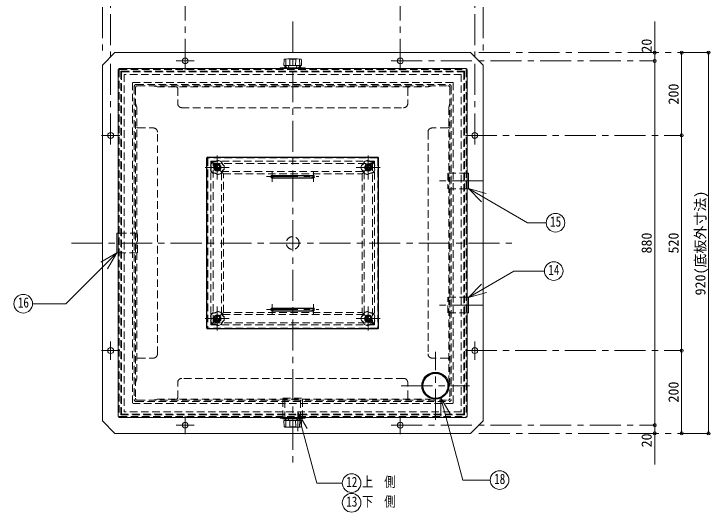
# Model space of a CAD drawing. Units: millimetres at full size, sheet at 1:15. Extents: x -3184 to 2891, y -2037 to 2178.
# Drawn here: x -821 to 862, y 328 to 1531 of the extents above; entities that cross this region are included whole.
import ezdxf
from ezdxf.enums import TextEntityAlignment as Align

# ---------------------------------------------------------------- set-up
doc = ezdxf.new("R2010")
doc.units = ezdxf.units.MM
doc.header["$LTSCALE"] = 15
doc.header["$PDMODE"] = 32
doc.header["$PDSIZE"] = 7.5
doc.linetypes.add('CHAIN1', pattern=[8, 5, -1, 1, -1])
doc.linetypes.add('DASHED1', pattern=[1.8, 1.2, -0.6])
doc.layers.add('0-0', color=7, linetype='Continuous', lineweight=18)
doc.styles.add('ＭＳ ゴシック', font='')
doc.styles.get('ＭＳ ゴシック').set_extended_font_data('MS Gothic')

msp = doc.modelspace()

# ---------------------------------------------------------------- linework, layer by layer
at = {"layer": '0-0', "color": 4, "linetype": 'CHAIN1', "lineweight": 9}
for p, q in [((-606.7, 1907.87), (-606.7, 1427.87)), ((313.3, 1907.87), (313.3, 1427.87)), ((-406.7, 1395.87), (-406.7, 1842.87)), ((113.3, 1395.87), (113.3, 1842.87)), ((-586.7, 1215.87), (-586.7, 1777.87)), ((293.3, 1215.87), (293.3, 1777.87)), ((-146.7, 1512.87), (-146.7, 442.87)), ((858.3, 1437.87), (303.3, 1437.87)), ((-428.7, 1417.87), (-384.7, 1417.87)), ((91.3, 1417.87), (728.3, 1417.87)), ((-608.7, 1237.87), (-564.7, 1237.87)), ((271.3, 1237.87), (793.3, 1237.87)), ((-329.2, 1189.57), (-329.2, 1131.17)), ((35.8, 1189.57), (35.8, 1131.17)), ((-300, 1160.37), (-358.4, 1160.37)), ((-196.7, 1151.37), (-196.7, 1125.37)), ((-96.7, 1151.37), (-96.7, 1125.37)), ((6.6, 1160.37), (65, 1160.37)), ((-209.7, 1138.37), (-83.7, 1138.37)), ((313.3, 1127.87), (193.3, 1127.87)), ((-681.7, 977.87), (388.3, 977.87)), ((-329.2, 824.57), (-329.2, 766.17)), ((-196.7, 804.37), (-196.7, 830.37)), ((-96.7, 804.37), (-96.7, 830.37)), ((35.8, 824.57), (35.8, 766.17)), ((313.3, 827.87), (193.3, 827.87)), ((-209.7, 817.37), (-83.7, 817.37)), ((-300, 795.37), (-358.4, 795.37)), ((6.6, 795.37), (65, 795.37)), ((-586.7, 695.87), (-586.7, 739.87)), ((293.3, 695.87), (293.3, 739.87)), ((-608.7, 717.87), (-564.7, 717.87)), ((198.3, 550.37), (198.3, 715.37)), ((271.3, 717.87), (793.3, 717.87)), ((115.8, 632.87), (280.8, 632.87)), ((-406.7, 515.87), (-406.7, 559.87)), ((113.3, 515.87), (113.3, 559.87)), ((-428.7, 537.87), (-384.7, 537.87)), ((91.3, 537.87), (728.3, 537.87)), ((858.3, 517.87), (303.3, 517.87))]:
    msp.add_line(p, q, dxfattribs=at)
at = {"layer": '0-0', "color": 4, "lineweight": 9}
for p, q in [((728.3, 1512.87), (728.3, 1417.87)), ((-606.7, 1407.87), (-576.7, 1437.87)), ((283.3, 1437.87), (-576.7, 1437.87)), ((283.3, 1437.87), (313.3, 1407.87)), ((793.3, 1237.87), (793.3, 1437.87)), ((858.3, 517.87), (858.3, 1437.87)), ((728.3, 1417.87), (728.3, 537.87)), ((-606.7, 547.87), (-606.7, 1407.87)), ((313.3, 547.87), (313.3, 1407.87)), ((793.3, 717.87), (793.3, 1237.87)), ((-571.7, 1001.37), (-568.2, 1001.37)), ((793.3, 517.87), (793.3, 717.87)), ((-576.7, 517.87), (-606.7, 547.87)), ((-170.2, 552.87), (-170.2, 554.87)), ((-166.7, 552.87), (-170.2, 552.87)), ((-126.7, 552.87), (-123.2, 552.87)), ((-123.2, 552.87), (-123.2, 554.87)), ((313.3, 547.87), (283.3, 517.87)), ((728.3, 537.87), (728.3, 442.87)), ((-576.7, 517.87), (283.3, 517.87))]:
    msp.add_line(p, q, dxfattribs=at)
at = {"layer": '0-0'}
for p, q in [((-168.16, 1407.39), (-167.74, 1420.53)), ((-158.47, 1422.86), (-165.85, 1422.47)), ((-163.64, 1406.87), (-163.15, 1421.42)), ((-157.94, 1422.87), (-135.47, 1422.87)), ((-153.56, 1406.87), (-154.04, 1421.42)), ((-139.85, 1406.87), (-139.36, 1421.42)), ((-134.94, 1422.86), (-127.56, 1422.47)), ((-129.77, 1406.87), (-130.25, 1421.42)), ((-125.24, 1407.39), (-125.66, 1420.53)), ((-568.2, 1397.37), (-568.2, 558.37)), ((-566.2, 1399.37), (272.8, 1399.37)), ((-176.7, 1399.37), (-176.7, 1400.87)), ((-116.7, 1400.87), (-176.7, 1400.87)), ((-167.67, 1406.87), (-125.74, 1406.87)), ((-161.7, 1402.87), (-166.7, 1402.87)), ((-166.7, 1402.87), (-166.7, 1400.87)), ((-164.2, 1402.87), (-164.2, 1400.87)), ((-162.7, 1402.87), (-162.7, 1404.38)), ((-161.7, 1402.87), (-161.7, 1400.87)), ((-156.24, 1401.33), (-156.7, 1406.87)), ((-137.16, 1401.33), (-136.7, 1406.87)), ((-131.7, 1402.87), (-126.7, 1402.87)), ((-131.7, 1402.87), (-131.7, 1400.87)), ((-130.7, 1402.87), (-130.7, 1404.38)), ((-129.2, 1402.87), (-129.2, 1400.87)), ((-126.7, 1402.87), (-126.7, 1400.87)), ((-116.7, 1399.37), (-116.7, 1400.87)), ((274.8, 1397.37), (274.8, 558.37)), ((278.3, 1146.87), (274.8, 1146.87)), ((277.78, 1109.49), (309.6, 1077.67)), ((277.78, 1109.49), (420.83, 1026.9)), ((277.78, 1109.49), (321.25, 1097.84)), ((465.92, 1026.9), (420.83, 1026.9)), ((-571.62, 954.43), (-610.59, 931.93)), ((-571.62, 954.43), (-594.12, 915.46)), ((277.93, 846.61), (387.93, 910.11)), ((461.69, 910.11), (387.93, 910.11)), ((277.93, 846.61), (309.75, 878.42)), ((277.93, 846.61), (321.4, 858.25)), ((278.3, 808.87), (274.8, 808.87)), ((211.6, 603.94), (211.6, 558.94)), ((211.6, 603.94), (264.86, 405.16)), ((211.6, 603.94), (234.1, 564.97)), ((-566.2, 556.37), (272.8, 556.37)), ((-176.7, 556.37), (-176.7, 554.87)), ((-134.54, 568.52), (-134.54, 523.52)), ((-134.54, 568.52), (-112.04, 529.55)), ((-134.54, 568.52), (-88.8, 397.83)), ((-116.7, 556.37), (-116.7, 554.87)), ((-116.7, 554.87), (-176.7, 554.87)), ((-168.16, 548.35), (-167.74, 535.21)), ((-167.67, 548.87), (-125.74, 548.87)), ((-166.7, 552.87), (-166.7, 554.87)), ((-156.37, 552.87), (-166.7, 552.87)), ((-164.2, 552.87), (-164.2, 554.87)), ((-163.64, 548.87), (-163.15, 534.32)), ((-162.7, 552.87), (-162.7, 551.36)), ((-161.7, 552.87), (-161.7, 554.87)), ((-156.24, 554.41), (-156.7, 548.87)), ((-153.56, 548.87), (-154.04, 534.32)), ((-139.85, 548.87), (-139.36, 534.32)), ((-137.16, 554.41), (-136.7, 548.87)), ((-131.7, 552.87), (-131.7, 554.87)), ((-130.7, 552.87), (-130.7, 551.36)), ((-129.77, 548.87), (-130.25, 534.32)), ((-129.2, 552.87), (-129.2, 554.87)), ((-125.24, 548.35), (-125.66, 535.21)), ((-158.47, 532.88), (-165.85, 533.27)), ((-157.94, 532.87), (-135.47, 532.87)), ((-134.94, 532.88), (-127.56, 533.27)), ((330.71, 405.16), (264.86, 405.16)), ((-26.86, 397.83), (-88.8, 397.83))]:
    msp.add_line(p, q, dxfattribs=at)
at = {"layer": '0-0', "color": 4, "linetype": 'DASHED1', "lineweight": 9}
for p, q in [((-565.2, 1397.37), (271.8, 1397.37)), ((-566.2, 1396.37), (-566.2, 559.37)), ((-562.2, 1391.37), (-562.2, 564.37)), ((-560.2, 1393.37), (266.8, 1393.37)), ((-560.2, 1390.37), (-560.2, 565.37)), ((-559.2, 1391.37), (265.8, 1391.37)), ((-554.2, 1385.37), (-554.2, 570.37)), ((260.8, 1385.37), (-554.2, 1385.37)), ((260.8, 1385.37), (260.8, 570.37)), ((266.8, 1390.37), (266.8, 565.37)), ((268.8, 1391.37), (268.8, 564.37)), ((272.8, 1396.37), (272.8, 559.37)), ((-534.2, 1365.37), (-534.2, 590.37)), ((240.8, 1365.37), (-534.2, 1365.37)), ((240.8, 1365.37), (240.8, 590.37)), ((-529.7, 1355.87), (-529.7, 599.87)), ((-526.7, 1352.87), (-526.7, 602.87)), ((-524.7, 1360.87), (231.3, 1360.87)), ((-521.7, 1357.87), (228.3, 1357.87)), ((-474.7, 1354.87), (-484.7, 1357.87)), ((-474.7, 1354.87), (181.3, 1354.87)), ((-424.7, 1351.87), (-424.7, 1314.87)), ((131.3, 1351.87), (131.3, 1314.87)), ((181.3, 1354.87), (191.3, 1357.87)), ((233.3, 1352.87), (233.3, 602.87)), ((236.3, 1355.87), (236.3, 599.87)), ((-523.7, 1305.87), (-526.7, 1315.87)), ((230.3, 1305.87), (233.3, 1315.87)), ((-414.7, 1304.87), (121.3, 1304.87)), ((230.3, 1305.87), (230.3, 649.87)), ((-520.7, 1255.87), (-483.7, 1255.87)), ((-473.7, 709.87), (-473.7, 1245.87)), ((180.3, 1245.87), (180.3, 709.87)), ((227.3, 1255.87), (190.3, 1255.87)), ((-339.2, 1170.37), (45.8, 1170.37)), ((-339.2, 785.37), (-339.2, 1170.37)), ((-335.7, 1164.04), (-335.7, 1156.7)), ((-335.63, 1164.17), (-329.28, 1167.83)), ((-322.78, 1164.17), (-329.13, 1167.83)), ((-322.7, 1156.7), (-322.7, 1164.04)), ((29.3, 1156.7), (29.3, 1164.04)), ((29.37, 1164.17), (35.72, 1167.83)), ((42.22, 1164.17), (35.87, 1167.83)), ((42.3, 1164.04), (42.3, 1156.7)), ((45.8, 1170.37), (45.8, 785.37)), ((-335.63, 1156.57), (-329.28, 1152.91)), ((-329.13, 1152.91), (-322.78, 1156.57)), ((-319.2, 805.37), (-319.2, 1150.37)), ((-319.2, 1150.37), (25.8, 1150.37)), ((25.8, 1150.37), (25.8, 805.37)), ((35.72, 1152.91), (29.37, 1156.57)), ((42.22, 1156.57), (35.87, 1152.91)), ((228.3, 1146.87), (228.3, 1108.87)), ((274.8, 1146.87), (228.3, 1146.87)), ((274.8, 1108.87), (228.3, 1108.87)), ((274.8, 846.87), (228.3, 846.87)), ((228.3, 808.87), (228.3, 846.87)), ((274.8, 808.87), (228.3, 808.87)), ((-335.7, 791.7), (-335.7, 799.04)), ((-335.63, 799.17), (-329.28, 802.83)), ((-335.63, 791.57), (-329.28, 787.91)), ((-329.13, 802.83), (-322.78, 799.17)), ((-322.78, 791.57), (-329.13, 787.91)), ((-322.7, 799.04), (-322.7, 791.7)), ((25.8, 805.37), (-319.2, 805.37)), ((29.3, 799.04), (29.3, 791.7)), ((35.72, 802.83), (29.37, 799.17)), ((29.37, 791.57), (35.72, 787.91)), ((42.22, 799.17), (35.87, 802.83)), ((42.22, 791.57), (35.87, 787.91)), ((42.3, 791.7), (42.3, 799.04)), ((-339.2, 785.37), (45.8, 785.37)), ((-520.7, 699.87), (-483.7, 699.87)), ((227.3, 699.87), (190.3, 699.87)), ((-424.7, 603.87), (-424.7, 640.87)), ((121.3, 650.87), (-414.7, 650.87)), ((131.3, 603.87), (131.3, 640.87)), ((230.3, 649.87), (233.3, 639.87)), ((240.8, 590.37), (-534.2, 590.37)), ((-524.7, 594.87), (231.3, 594.87)), ((-521.7, 597.87), (228.3, 597.87)), ((-474.7, 600.87), (-484.7, 597.87)), ((-474.7, 600.87), (181.3, 600.87)), ((-170.2, 602.87), (-123.2, 602.87)), ((-170.2, 554.87), (-170.2, 602.87)), ((-165.7, 552.87), (-165.7, 602.87)), ((-127.7, 552.87), (-127.7, 602.87)), ((-123.2, 554.87), (-123.2, 602.87)), ((181.3, 600.87), (191.3, 597.87)), ((-565.2, 558.37), (271.8, 558.37)), ((266.8, 562.37), (-560.2, 562.37)), ((265.8, 564.37), (-559.2, 564.37)), ((260.8, 570.37), (-554.2, 570.37)), ((-156.37, 552.87), (-137.04, 552.87))]:
    msp.add_line(p, q, dxfattribs=at)
at = {"layer": '0-0', "color": 5, "lineweight": 25}
for p, q in [((-354.2, 772.37), (-354.2, 1183.37)), ((-352.2, 1185.37), (58.8, 1185.37)), ((60.8, 772.37), (60.8, 1183.37)), ((-196.7, 1141.37), (-96.7, 1141.37)), ((-196.7, 1135.37), (-96.7, 1135.37)), ((-196.7, 820.37), (-96.7, 820.37)), ((-196.7, 814.37), (-96.7, 814.37)), ((58.8, 770.37), (-352.2, 770.37))]:
    msp.add_line(p, q, dxfattribs=at)
at = {"layer": '0-0', "linetype": 'DASHED1'}
for p, q in [((-352.2, 1182.37), (-352.2, 773.37)), ((57.8, 1183.37), (-351.2, 1183.37)), ((58.8, 1182.37), (58.8, 773.37)), ((-344.2, 1175.37), (-314.2, 1145.37)), ((50.8, 1175.37), (-344.2, 1175.37)), ((-344.2, 1175.37), (-344.2, 780.37)), ((50.8, 1175.37), (20.8, 1145.37)), ((50.8, 780.37), (50.8, 1175.37)), ((20.8, 1145.37), (20.8, 810.37)), ((-344.2, 780.37), (-314.2, 810.37)), ((-314.2, 810.37), (20.8, 810.37)), ((50.8, 780.37), (20.8, 810.37)), ((50.8, 780.37), (-344.2, 780.37)), ((57.8, 772.37), (-351.2, 772.37))]:
    msp.add_line(p, q, dxfattribs=at)
at = {"layer": '0-0'}
for points in [[(-165.7, 1402.87), (-165.7, 1404.38), (-162.7, 1404.38)], [(-127.7, 1402.87), (-127.7, 1404.38), (-130.7, 1404.38)], [(278.3, 1146.87), (278.3, 1108.87), (274.8, 1108.87)], [(-571.62, 954.43), (-694.76, 831.29), (-775.52, 831.29)], [(278.3, 808.87), (278.3, 846.87), (274.8, 846.87)], [(-165.7, 552.87), (-165.7, 551.36), (-162.7, 551.36)], [(-137.04, 552.87), (-126.7, 552.87), (-126.7, 554.87)], [(-127.7, 552.87), (-127.7, 551.36), (-130.7, 551.36)]]:
    msp.add_lwpolyline(points, dxfattribs=at)
at = {"layer": '0-0', "color": 4, "linetype": 'DASHED1', "lineweight": 9}
for points in [[(-523.7, 1305.87), (-523.7, 649.87), (-526.7, 639.87)], [(-568.2, 954.37), (-521.7, 954.37), (-521.7, 1001.37), (-568.2, 1001.37)]]:
    msp.add_lwpolyline(points, dxfattribs=at)
at = {"layer": '0-0', "linetype": 'DASHED1'}
msp.add_lwpolyline([(-314.2, 810.37), (-314.2, 1145.37), (20.8, 1145.37)], dxfattribs=at)
at = {"layer": '0-0', "color": 4, "lineweight": 9}
msp.add_lwpolyline([(-568.2, 954.37), (-571.7, 954.37), (-571.7, 1001.37)], dxfattribs=at)
for centre, radius in [((-406.7, 1417.87), 7), ((113.3, 1417.87), 7), ((-586.7, 1237.87), 7), ((293.3, 1237.87), 7), ((-329.2, 1160.37), 9.2), ((35.8, 1160.37), 9.2), ((-329.2, 795.37), 9.2), ((35.8, 795.37), 9.2), ((-586.7, 717.87), 7), ((293.3, 717.87), 7), ((-406.7, 537.87), 7), ((113.3, 537.87), 7)]:
    msp.add_circle(centre, radius, dxfattribs=at)
at = {"layer": '0-0'}
for centre, radius in [((-329.2, 1160.37), 8.4), ((35.8, 1160.37), 8.4), ((488.42, 1026.9), 22.5), ((484.19, 910.11), 22.5), ((-798.02, 831.29), 22.5), ((-329.2, 795.37), 8.4), ((35.8, 795.37), 8.4), ((353.21, 405.16), 22.5), ((-4.36, 397.83), 22.5), ((-4.36, 350.33), 22.5)]:
    msp.add_circle(centre, radius, dxfattribs=at)
at = {"layer": '0-0', "color": 4, "linetype": 'DASHED1', "lineweight": 9}
for centre, radius in [((-329.2, 1160.37), 6.25), ((-329.2, 1160.37), 4.25), ((-329.2, 1160.37), 4), ((-329.2, 1160.37), 3.5), ((35.8, 1160.37), 6.25), ((35.8, 1160.37), 4.25), ((35.8, 1160.37), 4), ((35.8, 1160.37), 3.5), ((-146.7, 977.87), 15.5), ((-329.2, 795.37), 6.25), ((-329.2, 795.37), 4.25), ((-329.2, 795.37), 4), ((-329.2, 795.37), 3.5), ((35.8, 795.37), 6.25), ((35.8, 795.37), 4.25), ((35.8, 795.37), 4), ((35.8, 795.37), 3.5)]:
    msp.add_circle(centre, radius, dxfattribs=at)
at = {"layer": '0-0', "color": 5, "lineweight": 25}
for radius in [32.5, 30.25]:
    msp.add_circle((198.3, 632.87), radius, dxfattribs=at)
at = {"layer": '0-0'}
for centre, radius, start, end in [((-165.74, 1420.47), 2, 93.01913, 178.15415), ((-166.21, 1419.8), 2.07, 93.02757, 128.73305), ((-166.13, 1411.91), 9.96, 72.62002, 91.09064), ((-157.94, 1412.87), 10, 90, 93.01913), ((-153.54, 1421.43), 0.5, 97.29873, 181.90915), ((-146.7, 1368.03), 54.34, 82.70127, 97.29873), ((-139.86, 1421.43), 0.5, 358.09085, 82.70127), ((-135.47, 1412.87), 10, 86.98087, 90), ((-127.28, 1411.91), 9.96, 88.90936, 107.37998), ((-127.66, 1420.47), 2, 1.84585, 86.98087), ((-127.2, 1419.8), 2.07, 51.26695, 86.97243), ((-566.2, 1397.37), 2, 90, 180), ((-167.67, 1407.37), 0.5, 178.15415, 270), ((-155.74, 1401.37), 0.5, 184.76364, 270), ((-137.66, 1401.37), 0.5, 270, 355.23636), ((-125.74, 1407.37), 0.5, 270, 1.84585), ((272.8, 1397.37), 2, 0, 90), ((-368.46, 1160.37), 23.91, 345.41115, 14.58885), ((-329.2, 1160.37), 17.2, 128.5, 159.5), ((-329.2, 1160.37), 16.8, 128.5, 159.5), ((-358.81, 1160.37), 15.06, 337.0119, 22.9881), ((-341.33, 1197.7), 23.91, 273.41115, 302.58885), ((-338.35, 1188.53), 15.06, 265.0119, 310.9881), ((-329.2, 1160.37), 16.8, 56.5, 87.5), ((-329.2, 1160.37), 17.2, 56.5, 87.5), ((-305.25, 1177.77), 15.06, 193.0119, 238.9881), ((-297.44, 1183.44), 23.91, 201.41115, 230.58885), ((-329.2, 1160.37), 16.8, 344.5, 15.5), ((-329.2, 1160.37), 17.2, 344.5, 15.5), ((35.8, 1160.37), 17.2, 164.5, 195.5), ((35.8, 1160.37), 16.8, 164.5, 195.5), ((4.04, 1183.44), 23.91, 309.41115, 338.58885), ((11.85, 1177.77), 15.06, 301.0119, 346.9881), ((35.8, 1160.37), 17.2, 92.5, 123.5), ((35.8, 1160.37), 16.8, 92.5, 123.5), ((47.93, 1197.7), 23.91, 237.41115, 266.58885), ((44.95, 1188.53), 15.06, 229.0119, 274.9881), ((35.8, 1160.37), 16.8, 20.5, 51.5), ((35.8, 1160.37), 17.2, 20.5, 51.5), ((65.4, 1160.37), 15.06, 157.0119, 202.9881), ((75.05, 1160.37), 23.91, 165.41115, 194.58885), ((-329.2, 1160.37), 17.2, 200.5, 231.5), ((-329.2, 1160.37), 16.8, 200.5, 231.5), ((-341.33, 1123.04), 23.91, 57.41115, 86.58885), ((-338.35, 1132.21), 15.06, 49.0119, 94.9881), ((-329.2, 1160.37), 16.8, 272.5, 303.5), ((-329.2, 1160.37), 17.2, 272.5, 303.5), ((-305.25, 1142.97), 15.06, 121.0119, 166.9881), ((-297.44, 1137.3), 23.91, 129.41115, 158.58885), ((4.04, 1137.3), 23.91, 21.41115, 50.58885), ((11.85, 1142.97), 15.06, 13.0119, 58.9881), ((35.8, 1160.37), 17.2, 236.5, 267.5), ((35.8, 1160.37), 16.8, 236.5, 267.5), ((47.93, 1123.04), 23.91, 93.41115, 122.58885), ((44.95, 1132.21), 15.06, 85.0119, 130.9881), ((35.8, 1160.37), 16.8, 308.5, 339.5), ((35.8, 1160.37), 17.2, 308.5, 339.5), ((-329.2, 795.37), 17.2, 128.5, 159.5), ((-329.2, 795.37), 16.8, 128.5, 159.5), ((-341.33, 832.7), 23.91, 273.41115, 302.58885), ((-338.35, 823.53), 15.06, 265.0119, 310.9881), ((-329.2, 795.37), 16.8, 56.5, 87.5), ((-329.2, 795.37), 17.2, 56.5, 87.5), ((-305.25, 812.77), 15.06, 193.0119, 238.9881), ((-297.44, 818.44), 23.91, 201.41115, 230.58885), ((4.04, 818.44), 23.91, 309.41115, 338.58885), ((11.85, 812.77), 15.06, 301.0119, 346.9881), ((35.8, 795.37), 17.2, 92.5, 123.5), ((35.8, 795.37), 16.8, 92.5, 123.5), ((47.93, 832.7), 23.91, 237.41115, 266.58885), ((44.95, 823.53), 15.06, 229.0119, 274.9881), ((35.8, 795.37), 16.8, 20.5, 51.5), ((35.8, 795.37), 17.2, 20.5, 51.5), ((-368.46, 795.37), 23.91, 345.41115, 14.58885), ((-358.81, 795.37), 15.06, 337.0119, 22.9881), ((-305.25, 777.97), 15.06, 121.0119, 166.9881), ((-329.2, 795.37), 16.8, 344.5, 15.5), ((-329.2, 795.37), 17.2, 344.5, 15.5), ((35.8, 795.37), 17.2, 164.5, 195.5), ((35.8, 795.37), 16.8, 164.5, 195.5), ((11.85, 777.97), 15.06, 13.0119, 58.9881), ((65.4, 795.37), 15.06, 157.0119, 202.9881), ((75.05, 795.37), 23.91, 165.41115, 194.58885), ((-329.2, 795.37), 17.2, 200.5, 231.5), ((-329.2, 795.37), 16.8, 200.5, 231.5), ((-341.33, 758.04), 23.91, 57.41115, 86.58885), ((-338.35, 767.21), 15.06, 49.0119, 94.9881), ((-329.2, 795.37), 16.8, 272.5, 303.5), ((-329.2, 795.37), 17.2, 272.5, 303.5), ((-297.44, 772.3), 23.91, 129.41115, 158.58885), ((4.04, 772.3), 23.91, 21.41115, 50.58885), ((35.8, 795.37), 17.2, 236.5, 267.5), ((35.8, 795.37), 16.8, 236.5, 267.5), ((47.93, 758.04), 23.91, 93.41115, 122.58885), ((44.95, 767.21), 15.06, 85.0119, 130.9881), ((35.8, 795.37), 16.8, 308.5, 339.5), ((35.8, 795.37), 17.2, 308.5, 339.5), ((-566.2, 558.37), 2, 180, 270), ((272.8, 558.37), 2, 270, 0), ((-167.67, 548.37), 0.5, 90, 181.84585), ((-155.74, 554.37), 0.5, 90, 175.23636), ((-137.66, 554.37), 0.5, 4.76364, 90), ((-125.74, 548.37), 0.5, 358.15415, 90), ((-165.74, 535.27), 2, 181.84585, 266.98087), ((-166.21, 535.94), 2.07, 231.26695, 266.97243), ((-166.13, 543.83), 9.96, 268.90936, 287.37998), ((-157.94, 542.87), 10, 266.98087, 270), ((-153.54, 534.31), 0.5, 178.09085, 262.70127), ((-146.7, 587.71), 54.34, 262.70127, 277.29873), ((-139.86, 534.31), 0.5, 277.29873, 1.90915), ((-135.47, 542.87), 10, 270, 273.01913), ((-127.28, 543.83), 9.96, 252.62002, 271.09064), ((-127.66, 535.27), 2, 273.01913, 358.15415), ((-127.2, 535.94), 2.07, 273.02757, 308.73305)]:
    msp.add_arc(centre, radius, start, end, dxfattribs=at)
at = {"layer": '0-0', "color": 4, "linetype": 'DASHED1', "lineweight": 9}
for centre, radius, start, end in [((-565.2, 1396.37), 1, 90, 180), ((271.8, 1396.37), 1, 0, 90), ((-560.2, 1391.37), 2, 90, 180), ((-559.2, 1390.37), 1, 90, 180), ((265.8, 1390.37), 1, 0, 90), ((266.8, 1391.37), 2, 0, 90), ((-524.7, 1355.87), 5, 90, 180), ((-521.7, 1352.87), 5, 90, 180), ((-427.7, 1351.87), 3, 0, 90), ((134.3, 1351.87), 3, 90, 180), ((228.3, 1352.87), 5, 0, 90), ((231.3, 1355.87), 5, 0, 90), ((-414.7, 1314.87), 10, 180, 270), ((121.3, 1314.87), 10, 270, 0), ((-520.7, 1258.87), 3, 180, 270), ((-483.7, 1245.87), 10, 0, 90), ((190.3, 1245.87), 10, 90, 180), ((227.3, 1258.87), 3, 270, 0), ((-335.55, 1164.04), 0.15, 120, 180), ((-329.2, 1167.7), 0.15, 60, 120), ((-322.85, 1164.04), 0.15, 0, 60), ((29.45, 1164.04), 0.15, 120, 180), ((35.8, 1167.7), 0.15, 60, 120), ((42.15, 1164.04), 0.15, 0, 60), ((-335.55, 1156.7), 0.15, 180, 240), ((-329.2, 1153.04), 0.15, 240, 300), ((-322.85, 1156.7), 0.15, 300, 360), ((29.45, 1156.7), 0.15, 180, 240), ((35.8, 1153.04), 0.15, 240, 300), ((42.15, 1156.7), 0.15, 300, 0), ((-335.55, 799.04), 0.15, 120, 180), ((-335.55, 791.7), 0.15, 180, 240), ((-329.2, 802.7), 0.15, 60, 120), ((-322.85, 799.04), 0.15, 0, 60), ((-322.85, 791.7), 0.15, 300, 0), ((29.45, 799.04), 0.15, 120, 180), ((29.45, 791.7), 0.15, 180, 240), ((35.8, 802.7), 0.15, 60, 120), ((42.15, 799.04), 0.15, 0, 60), ((42.15, 791.7), 0.15, 300, 0), ((-329.2, 788.04), 0.15, 240, 300), ((35.8, 788.04), 0.15, 240, 300), ((-483.7, 709.87), 10, 270, 0), ((190.3, 709.87), 10, 180, 270), ((-520.7, 696.87), 3, 90, 180), ((227.3, 696.87), 3, 0, 90), ((-414.7, 640.87), 10, 90, 180), ((121.3, 640.87), 10, 0, 90), ((-524.7, 599.87), 5, 180, 270), ((-521.7, 602.87), 5, 180, 270), ((-427.7, 603.87), 3, 270, 0), ((134.3, 603.87), 3, 180, 270), ((228.3, 602.87), 5, 270, 0), ((231.3, 599.87), 5, 270, 0), ((-565.2, 559.37), 1, 180, 270), ((-560.2, 564.37), 2, 180, 270), ((-559.2, 565.37), 1, 180, 270), ((265.8, 565.37), 1, 270, 0), ((266.8, 564.37), 2, 270, 0), ((271.8, 559.37), 1, 270, 0)]:
    msp.add_arc(centre, radius, start, end, dxfattribs=at)
at = {"layer": '0-0', "color": 5, "lineweight": 25}
for centre, radius, start, end in [((-352.2, 1183.37), 2, 90, 180), ((58.8, 1183.37), 2, 0, 90), ((-196.7, 1138.37), 3, 90, 270), ((-96.7, 1138.37), 3, 270, 90), ((-196.7, 817.37), 3, 90, 270), ((-96.7, 817.37), 3, 270, 90), ((-352.2, 772.37), 2, 180, 270), ((58.8, 772.37), 2, 270, 0)]:
    msp.add_arc(centre, radius, start, end, dxfattribs=at)
at = {"layer": '0-0', "linetype": 'DASHED1'}
for centre, radius, start, end in [((-351.2, 1182.37), 1, 90, 180), ((57.8, 1182.37), 1, 0, 90), ((-196.7, 1138.37), 3, 270, 90), ((-96.7, 1138.37), 3, 90, 270), ((-196.7, 817.37), 3, 270, 90), ((-96.7, 817.37), 3, 90, 270), ((-351.2, 773.37), 1, 180, 270), ((57.8, 773.37), 1, 270, 0)]:
    msp.add_arc(centre, radius, start, end, dxfattribs=at)
at = {"layer": '0-0', "color": 1}
for p in [(728.3, 1437.87), (793.3, 1437.87), (858.3, 1437.87), (728.3, 1417.87), (793.3, 1237.87), (793.3, 717.87), (728.3, 537.87), (728.3, 517.87), (793.3, 517.87), (858.3, 517.87)]:
    msp.add_point(p, dxfattribs=at)

# ---------------------------------------------------------------- texts
at = {"layer": '0-0', "style": 'ＭＳ ゴシック'}
for s, p in [('20', (728.3, 1437.87)), ('200', (793.3, 1312.56)), ('920(底板外寸法)', (858.3, 851.31)), ('880', (728.3, 952.56)), ('520', (793.3, 952.56)), ('200', (793.3, 592.56)), ('20', (728.3, 484.12))]:
    msp.add_text(s, height=24.74, rotation=90, dxfattribs=at).set_placement(p, align=Align.BOTTOM_LEFT)
at = {"layer": '0-0', "style": 'ＭＳ ゴシック', "width": 0.8}
for s, p in [('15', (475.29, 1010.02)), ('14', (471.07, 893.24)), ('16', (-811.14, 814.42)), ('12', (-17.48, 380.95)), ('上\u3000側', (20.64, 380.95)), ('18', (340.09, 388.29)), ('13', (-17.48, 333.45)), ('下\u3000側', (20.64, 333.45))]:
    msp.add_text(s, height=24.74, dxfattribs=at).set_placement(p, align=Align.BOTTOM_LEFT)

doc.saveas('drawing.dxf')
